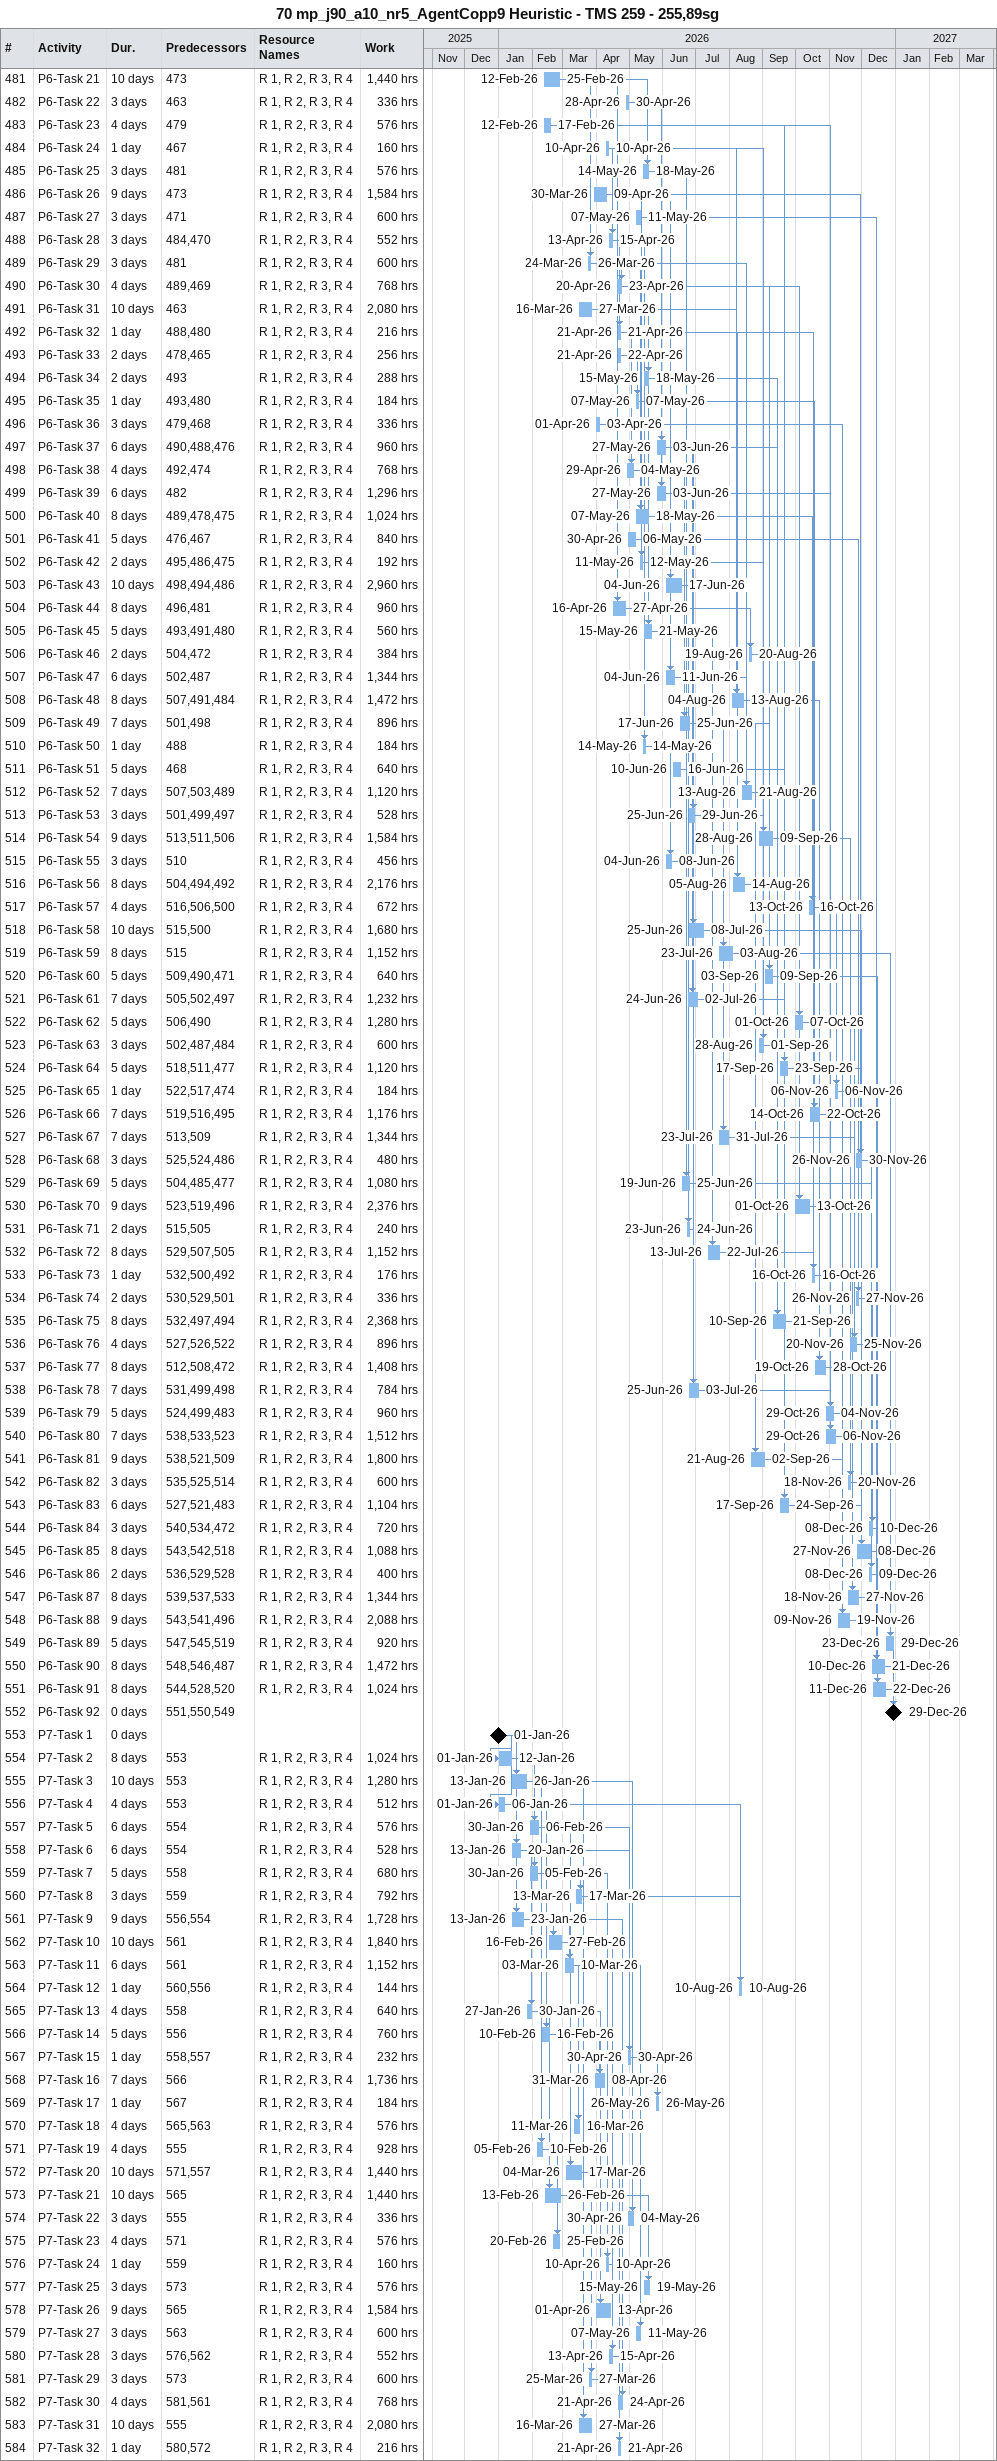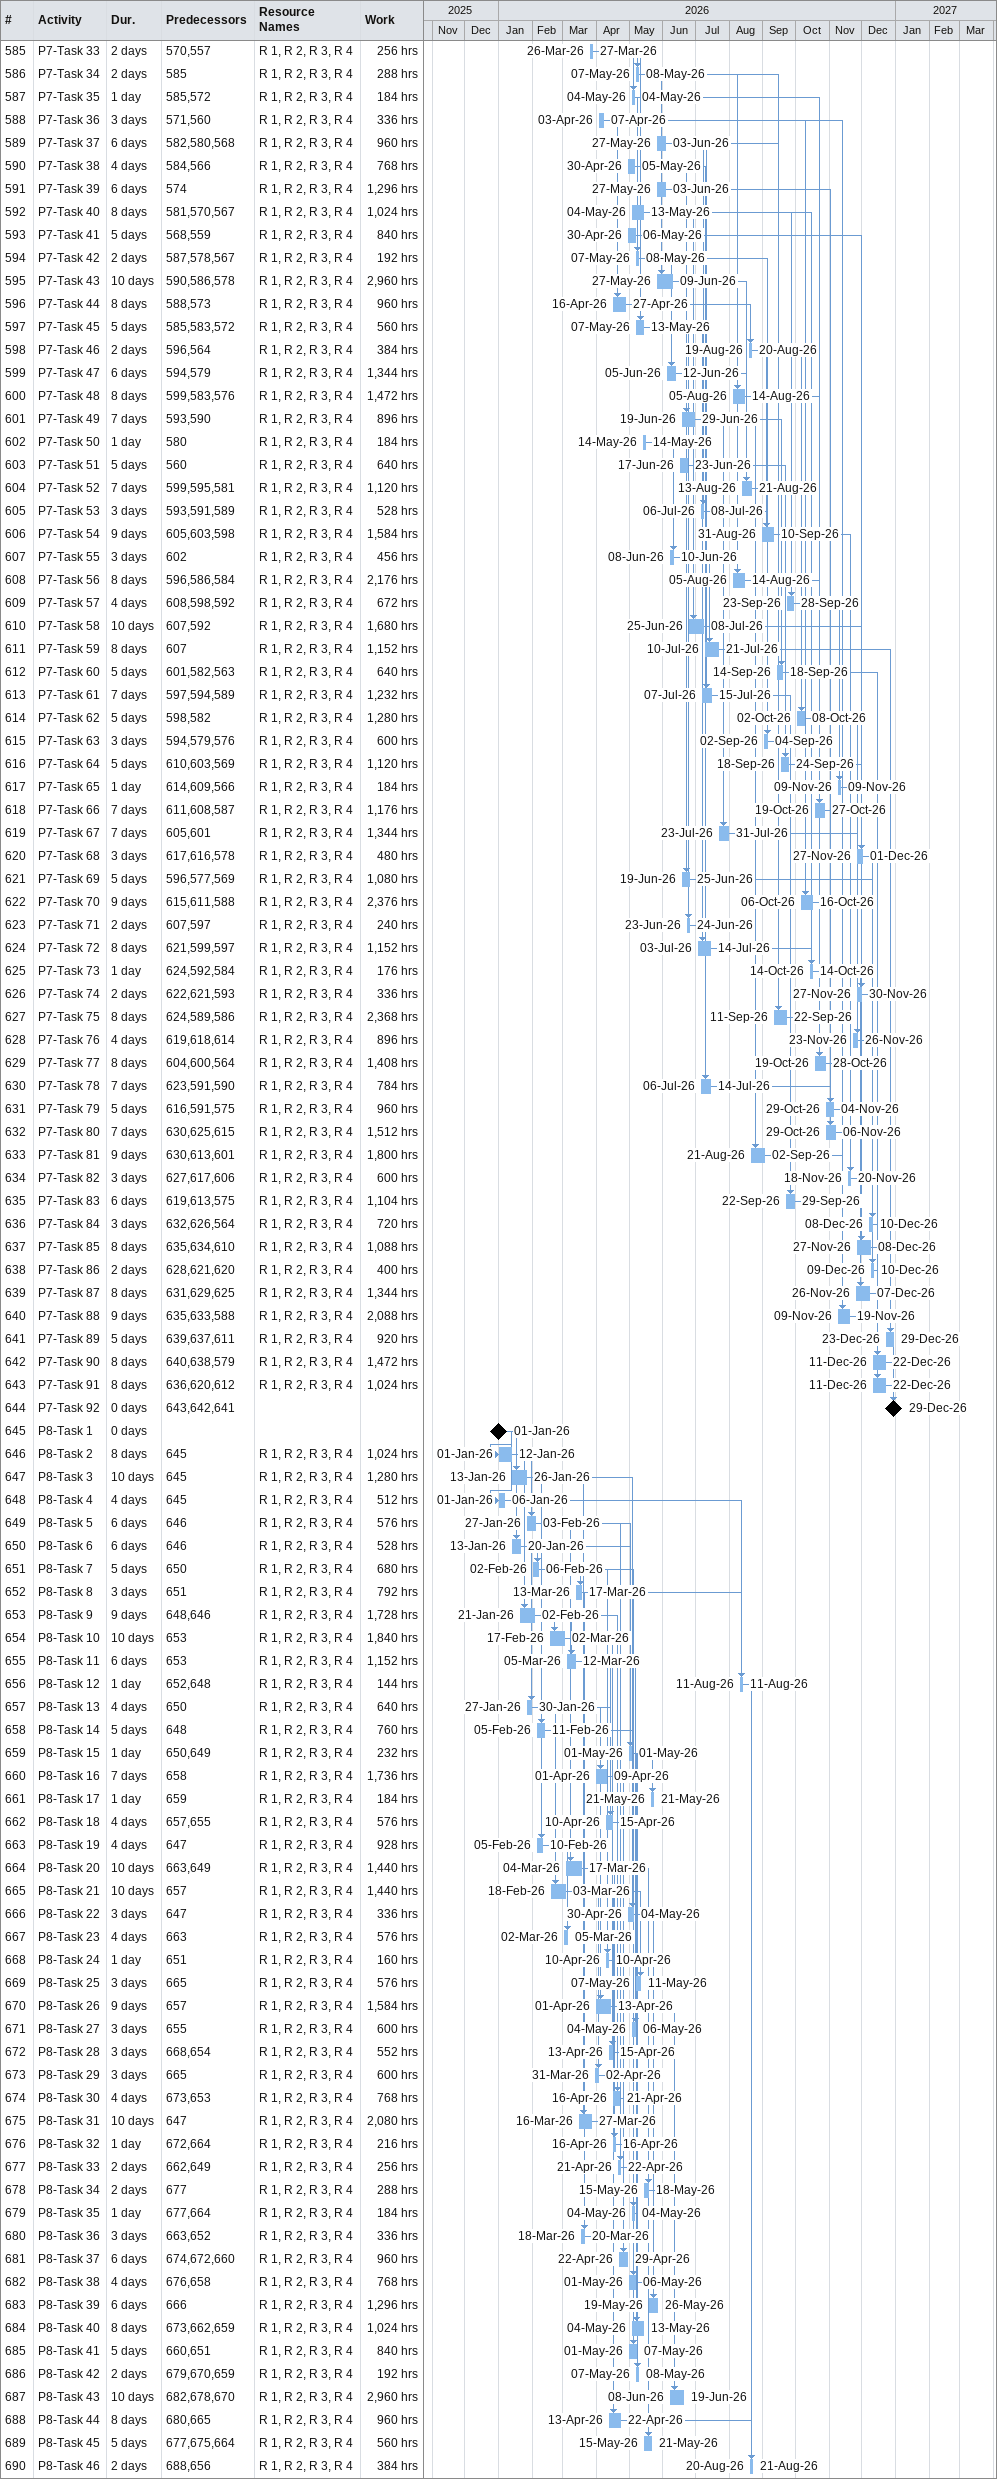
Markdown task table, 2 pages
70 mp_j90_a10_nr5_AgentCopp9 Heuristic - TMS 259 - 255,89sg

| ID | Task | Duration | Start | Finish | Predecessors | Resources | Work (h) |
|---|---|---|---|---|---|---|---|
| 481 | P6-Task 21 | 10d | 2026-02-12 | 2026-02-25 | 473 | R 1, R 2, R 3, R 4 | 1440 |
| 482 | P6-Task 22 | 3d | 2026-04-28 | 2026-04-30 | 463 | R 1, R 2, R 3, R 4 | 336 |
| 483 | P6-Task 23 | 4d | 2026-02-12 | 2026-02-17 | 479 | R 1, R 2, R 3, R 4 | 576 |
| 484 | P6-Task 24 | 1d | 2026-04-10 | 2026-04-10 | 467 | R 1, R 2, R 3, R 4 | 160 |
| 485 | P6-Task 25 | 3d | 2026-05-14 | 2026-05-18 | 481 | R 1, R 2, R 3, R 4 | 576 |
| 486 | P6-Task 26 | 9d | 2026-03-30 | 2026-04-09 | 473 | R 1, R 2, R 3, R 4 | 1584 |
| 487 | P6-Task 27 | 3d | 2026-05-07 | 2026-05-11 | 471 | R 1, R 2, R 3, R 4 | 600 |
| 488 | P6-Task 28 | 3d | 2026-04-13 | 2026-04-15 | 484, 470 | R 1, R 2, R 3, R 4 | 552 |
| 489 | P6-Task 29 | 3d | 2026-03-24 | 2026-03-26 | 481 | R 1, R 2, R 3, R 4 | 600 |
| 490 | P6-Task 30 | 4d | 2026-04-20 | 2026-04-23 | 489, 469 | R 1, R 2, R 3, R 4 | 768 |
| 491 | P6-Task 31 | 10d | 2026-03-16 | 2026-03-27 | 463 | R 1, R 2, R 3, R 4 | 2080 |
| 492 | P6-Task 32 | 1d | 2026-04-21 | 2026-04-21 | 488, 480 | R 1, R 2, R 3, R 4 | 216 |
| 493 | P6-Task 33 | 2d | 2026-04-21 | 2026-04-22 | 478, 465 | R 1, R 2, R 3, R 4 | 256 |
| 494 | P6-Task 34 | 2d | 2026-05-15 | 2026-05-18 | 493 | R 1, R 2, R 3, R 4 | 288 |
| 495 | P6-Task 35 | 1d | 2026-05-07 | 2026-05-07 | 493, 480 | R 1, R 2, R 3, R 4 | 184 |
| 496 | P6-Task 36 | 3d | 2026-04-01 | 2026-04-03 | 479, 468 | R 1, R 2, R 3, R 4 | 336 |
| 497 | P6-Task 37 | 6d | 2026-05-27 | 2026-06-03 | 490, 488, 476 | R 1, R 2, R 3, R 4 | 960 |
| 498 | P6-Task 38 | 4d | 2026-04-29 | 2026-05-04 | 492, 474 | R 1, R 2, R 3, R 4 | 768 |
| 499 | P6-Task 39 | 6d | 2026-05-27 | 2026-06-03 | 482 | R 1, R 2, R 3, R 4 | 1296 |
| 500 | P6-Task 40 | 8d | 2026-05-07 | 2026-05-18 | 489, 478, 475 | R 1, R 2, R 3, R 4 | 1024 |
| 501 | P6-Task 41 | 5d | 2026-04-30 | 2026-05-06 | 476, 467 | R 1, R 2, R 3, R 4 | 840 |
| 502 | P6-Task 42 | 2d | 2026-05-11 | 2026-05-12 | 495, 486, 475 | R 1, R 2, R 3, R 4 | 192 |
| 503 | P6-Task 43 | 10d | 2026-06-04 | 2026-06-17 | 498, 494, 486 | R 1, R 2, R 3, R 4 | 2960 |
| 504 | P6-Task 44 | 8d | 2026-04-16 | 2026-04-27 | 496, 481 | R 1, R 2, R 3, R 4 | 960 |
| 505 | P6-Task 45 | 5d | 2026-05-15 | 2026-05-21 | 493, 491, 480 | R 1, R 2, R 3, R 4 | 560 |
| 506 | P6-Task 46 | 2d | 2026-08-19 | 2026-08-20 | 504, 472 | R 1, R 2, R 3, R 4 | 384 |
| 507 | P6-Task 47 | 6d | 2026-06-04 | 2026-06-11 | 502, 487 | R 1, R 2, R 3, R 4 | 1344 |
| 508 | P6-Task 48 | 8d | 2026-08-04 | 2026-08-13 | 507, 491, 484 | R 1, R 2, R 3, R 4 | 1472 |
| 509 | P6-Task 49 | 7d | 2026-06-17 | 2026-06-25 | 501, 498 | R 1, R 2, R 3, R 4 | 896 |
| 510 | P6-Task 50 | 1d | 2026-05-14 | 2026-05-14 | 488 | R 1, R 2, R 3, R 4 | 184 |
| 511 | P6-Task 51 | 5d | 2026-06-10 | 2026-06-16 | 468 | R 1, R 2, R 3, R 4 | 640 |
| 512 | P6-Task 52 | 7d | 2026-08-13 | 2026-08-21 | 507, 503, 489 | R 1, R 2, R 3, R 4 | 1120 |
| 513 | P6-Task 53 | 3d | 2026-06-25 | 2026-06-29 | 501, 499, 497 | R 1, R 2, R 3, R 4 | 528 |
| 514 | P6-Task 54 | 9d | 2026-08-28 | 2026-09-09 | 513, 511, 506 | R 1, R 2, R 3, R 4 | 1584 |
| 515 | P6-Task 55 | 3d | 2026-06-04 | 2026-06-08 | 510 | R 1, R 2, R 3, R 4 | 456 |
| 516 | P6-Task 56 | 8d | 2026-08-05 | 2026-08-14 | 504, 494, 492 | R 1, R 2, R 3, R 4 | 2176 |
| 517 | P6-Task 57 | 4d | 2026-10-13 | 2026-10-16 | 516, 506, 500 | R 1, R 2, R 3, R 4 | 672 |
| 518 | P6-Task 58 | 10d | 2026-06-25 | 2026-07-08 | 515, 500 | R 1, R 2, R 3, R 4 | 1680 |
| 519 | P6-Task 59 | 8d | 2026-07-23 | 2026-08-03 | 515 | R 1, R 2, R 3, R 4 | 1152 |
| 520 | P6-Task 60 | 5d | 2026-09-03 | 2026-09-09 | 509, 490, 471 | R 1, R 2, R 3, R 4 | 640 |
| 521 | P6-Task 61 | 7d | 2026-06-24 | 2026-07-02 | 505, 502, 497 | R 1, R 2, R 3, R 4 | 1232 |
| 522 | P6-Task 62 | 5d | 2026-10-01 | 2026-10-07 | 506, 490 | R 1, R 2, R 3, R 4 | 1280 |
| 523 | P6-Task 63 | 3d | 2026-08-28 | 2026-09-01 | 502, 487, 484 | R 1, R 2, R 3, R 4 | 600 |
| 524 | P6-Task 64 | 5d | 2026-09-17 | 2026-09-23 | 518, 511, 477 | R 1, R 2, R 3, R 4 | 1120 |
| 525 | P6-Task 65 | 1d | 2026-11-06 | 2026-11-06 | 522, 517, 474 | R 1, R 2, R 3, R 4 | 184 |
| 526 | P6-Task 66 | 7d | 2026-10-14 | 2026-10-22 | 519, 516, 495 | R 1, R 2, R 3, R 4 | 1176 |
| 527 | P6-Task 67 | 7d | 2026-07-23 | 2026-07-31 | 513, 509 | R 1, R 2, R 3, R 4 | 1344 |
| 528 | P6-Task 68 | 3d | 2026-11-26 | 2026-11-30 | 525, 524, 486 | R 1, R 2, R 3, R 4 | 480 |
| 529 | P6-Task 69 | 5d | 2026-06-19 | 2026-06-25 | 504, 485, 477 | R 1, R 2, R 3, R 4 | 1080 |
| 530 | P6-Task 70 | 9d | 2026-10-01 | 2026-10-13 | 523, 519, 496 | R 1, R 2, R 3, R 4 | 2376 |
| 531 | P6-Task 71 | 2d | 2026-06-23 | 2026-06-24 | 515, 505 | R 1, R 2, R 3, R 4 | 240 |
| 532 | P6-Task 72 | 8d | 2026-07-13 | 2026-07-22 | 529, 507, 505 | R 1, R 2, R 3, R 4 | 1152 |
| 533 | P6-Task 73 | 1d | 2026-10-16 | 2026-10-16 | 532, 500, 492 | R 1, R 2, R 3, R 4 | 176 |
| 534 | P6-Task 74 | 2d | 2026-11-26 | 2026-11-27 | 530, 529, 501 | R 1, R 2, R 3, R 4 | 336 |
| 535 | P6-Task 75 | 8d | 2026-09-10 | 2026-09-21 | 532, 497, 494 | R 1, R 2, R 3, R 4 | 2368 |
| 536 | P6-Task 76 | 4d | 2026-11-20 | 2026-11-25 | 527, 526, 522 | R 1, R 2, R 3, R 4 | 896 |
| 537 | P6-Task 77 | 8d | 2026-10-19 | 2026-10-28 | 512, 508, 472 | R 1, R 2, R 3, R 4 | 1408 |
| 538 | P6-Task 78 | 7d | 2026-06-25 | 2026-07-03 | 531, 499, 498 | R 1, R 2, R 3, R 4 | 784 |
| 539 | P6-Task 79 | 5d | 2026-10-29 | 2026-11-04 | 524, 499, 483 | R 1, R 2, R 3, R 4 | 960 |
| 540 | P6-Task 80 | 7d | 2026-10-29 | 2026-11-06 | 538, 533, 523 | R 1, R 2, R 3, R 4 | 1512 |
| 541 | P6-Task 81 | 9d | 2026-08-21 | 2026-09-02 | 538, 521, 509 | R 1, R 2, R 3, R 4 | 1800 |
| 542 | P6-Task 82 | 3d | 2026-11-18 | 2026-11-20 | 535, 525, 514 | R 1, R 2, R 3, R 4 | 600 |
| 543 | P6-Task 83 | 6d | 2026-09-17 | 2026-09-24 | 527, 521, 483 | R 1, R 2, R 3, R 4 | 1104 |
| 544 | P6-Task 84 | 3d | 2026-12-08 | 2026-12-10 | 540, 534, 472 | R 1, R 2, R 3, R 4 | 720 |
| 545 | P6-Task 85 | 8d | 2026-11-27 | 2026-12-08 | 543, 542, 518 | R 1, R 2, R 3, R 4 | 1088 |
| 546 | P6-Task 86 | 2d | 2026-12-08 | 2026-12-09 | 536, 529, 528 | R 1, R 2, R 3, R 4 | 400 |
| 547 | P6-Task 87 | 8d | 2026-11-18 | 2026-11-27 | 539, 537, 533 | R 1, R 2, R 3, R 4 | 1344 |
| 548 | P6-Task 88 | 9d | 2026-11-09 | 2026-11-19 | 543, 541, 496 | R 1, R 2, R 3, R 4 | 2088 |
| 549 | P6-Task 89 | 5d | 2026-12-23 | 2026-12-29 | 547, 545, 519 | R 1, R 2, R 3, R 4 | 920 |
| 550 | P6-Task 90 | 8d | 2026-12-10 | 2026-12-21 | 548, 546, 487 | R 1, R 2, R 3, R 4 | 1472 |
| 551 | P6-Task 91 | 8d | 2026-12-11 | 2026-12-22 | 544, 528, 520 | R 1, R 2, R 3, R 4 | 1024 |
| 552 | P6-Task 92 | 0d | 2026-12-29 | 2026-12-29 | 551, 550, 549 |  |  |
| 553 | P7-Task 1 | 0d | 2026-01-01 | 2026-01-01 |  |  |  |
| 554 | P7-Task 2 | 8d | 2026-01-01 | 2026-01-12 | 553 | R 1, R 2, R 3, R 4 | 1024 |
| 555 | P7-Task 3 | 10d | 2026-01-13 | 2026-01-26 | 553 | R 1, R 2, R 3, R 4 | 1280 |
| 556 | P7-Task 4 | 4d | 2026-01-01 | 2026-01-06 | 553 | R 1, R 2, R 3, R 4 | 512 |
| 557 | P7-Task 5 | 6d | 2026-01-30 | 2026-02-06 | 554 | R 1, R 2, R 3, R 4 | 576 |
| 558 | P7-Task 6 | 6d | 2026-01-13 | 2026-01-20 | 554 | R 1, R 2, R 3, R 4 | 528 |
| 559 | P7-Task 7 | 5d | 2026-01-30 | 2026-02-05 | 558 | R 1, R 2, R 3, R 4 | 680 |
| 560 | P7-Task 8 | 3d | 2026-03-13 | 2026-03-17 | 559 | R 1, R 2, R 3, R 4 | 792 |
| 561 | P7-Task 9 | 9d | 2026-01-13 | 2026-01-23 | 556, 554 | R 1, R 2, R 3, R 4 | 1728 |
| 562 | P7-Task 10 | 10d | 2026-02-16 | 2026-02-27 | 561 | R 1, R 2, R 3, R 4 | 1840 |
| 563 | P7-Task 11 | 6d | 2026-03-03 | 2026-03-10 | 561 | R 1, R 2, R 3, R 4 | 1152 |
| 564 | P7-Task 12 | 1d | 2026-08-10 | 2026-08-10 | 560, 556 | R 1, R 2, R 3, R 4 | 144 |
| 565 | P7-Task 13 | 4d | 2026-01-27 | 2026-01-30 | 558 | R 1, R 2, R 3, R 4 | 640 |
| 566 | P7-Task 14 | 5d | 2026-02-10 | 2026-02-16 | 556 | R 1, R 2, R 3, R 4 | 760 |
| 567 | P7-Task 15 | 1d | 2026-04-30 | 2026-04-30 | 558, 557 | R 1, R 2, R 3, R 4 | 232 |
| 568 | P7-Task 16 | 7d | 2026-03-31 | 2026-04-08 | 566 | R 1, R 2, R 3, R 4 | 1736 |
| 569 | P7-Task 17 | 1d | 2026-05-26 | 2026-05-26 | 567 | R 1, R 2, R 3, R 4 | 184 |
| 570 | P7-Task 18 | 4d | 2026-03-11 | 2026-03-16 | 565, 563 | R 1, R 2, R 3, R 4 | 576 |
| 571 | P7-Task 19 | 4d | 2026-02-05 | 2026-02-10 | 555 | R 1, R 2, R 3, R 4 | 928 |
| 572 | P7-Task 20 | 10d | 2026-03-04 | 2026-03-17 | 571, 557 | R 1, R 2, R 3, R 4 | 1440 |
| 573 | P7-Task 21 | 10d | 2026-02-13 | 2026-02-26 | 565 | R 1, R 2, R 3, R 4 | 1440 |
| 574 | P7-Task 22 | 3d | 2026-04-30 | 2026-05-04 | 555 | R 1, R 2, R 3, R 4 | 336 |
| 575 | P7-Task 23 | 4d | 2026-02-20 | 2026-02-25 | 571 | R 1, R 2, R 3, R 4 | 576 |
| 576 | P7-Task 24 | 1d | 2026-04-10 | 2026-04-10 | 559 | R 1, R 2, R 3, R 4 | 160 |
| 577 | P7-Task 25 | 3d | 2026-05-15 | 2026-05-19 | 573 | R 1, R 2, R 3, R 4 | 576 |
| 578 | P7-Task 26 | 9d | 2026-04-01 | 2026-04-13 | 565 | R 1, R 2, R 3, R 4 | 1584 |
| 579 | P7-Task 27 | 3d | 2026-05-07 | 2026-05-11 | 563 | R 1, R 2, R 3, R 4 | 600 |
| 580 | P7-Task 28 | 3d | 2026-04-13 | 2026-04-15 | 576, 562 | R 1, R 2, R 3, R 4 | 552 |
| 581 | P7-Task 29 | 3d | 2026-03-25 | 2026-03-27 | 573 | R 1, R 2, R 3, R 4 | 600 |
| 582 | P7-Task 30 | 4d | 2026-04-21 | 2026-04-24 | 581, 561 | R 1, R 2, R 3, R 4 | 768 |
| 583 | P7-Task 31 | 10d | 2026-03-16 | 2026-03-27 | 555 | R 1, R 2, R 3, R 4 | 2080 |
| 584 | P7-Task 32 | 1d | 2026-04-21 | 2026-04-21 | 580, 572 | R 1, R 2, R 3, R 4 | 216 |
| 585 | P7-Task 33 | 2d | 2026-03-26 | 2026-03-27 | 570, 557 | R 1, R 2, R 3, R 4 | 256 |
| 586 | P7-Task 34 | 2d | 2026-05-07 | 2026-05-08 | 585 | R 1, R 2, R 3, R 4 | 288 |
| 587 | P7-Task 35 | 1d | 2026-05-04 | 2026-05-04 | 585, 572 | R 1, R 2, R 3, R 4 | 184 |
| 588 | P7-Task 36 | 3d | 2026-04-03 | 2026-04-07 | 571, 560 | R 1, R 2, R 3, R 4 | 336 |
| 589 | P7-Task 37 | 6d | 2026-05-27 | 2026-06-03 | 582, 580, 568 | R 1, R 2, R 3, R 4 | 960 |
| 590 | P7-Task 38 | 4d | 2026-04-30 | 2026-05-05 | 584, 566 | R 1, R 2, R 3, R 4 | 768 |
| 591 | P7-Task 39 | 6d | 2026-05-27 | 2026-06-03 | 574 | R 1, R 2, R 3, R 4 | 1296 |
| 592 | P7-Task 40 | 8d | 2026-05-04 | 2026-05-13 | 581, 570, 567 | R 1, R 2, R 3, R 4 | 1024 |
| 593 | P7-Task 41 | 5d | 2026-04-30 | 2026-05-06 | 568, 559 | R 1, R 2, R 3, R 4 | 840 |
| 594 | P7-Task 42 | 2d | 2026-05-07 | 2026-05-08 | 587, 578, 567 | R 1, R 2, R 3, R 4 | 192 |
| 595 | P7-Task 43 | 10d | 2026-05-27 | 2026-06-09 | 590, 586, 578 | R 1, R 2, R 3, R 4 | 2960 |
| 596 | P7-Task 44 | 8d | 2026-04-16 | 2026-04-27 | 588, 573 | R 1, R 2, R 3, R 4 | 960 |
| 597 | P7-Task 45 | 5d | 2026-05-07 | 2026-05-13 | 585, 583, 572 | R 1, R 2, R 3, R 4 | 560 |
| 598 | P7-Task 46 | 2d | 2026-08-19 | 2026-08-20 | 596, 564 | R 1, R 2, R 3, R 4 | 384 |
| 599 | P7-Task 47 | 6d | 2026-06-05 | 2026-06-12 | 594, 579 | R 1, R 2, R 3, R 4 | 1344 |
| 600 | P7-Task 48 | 8d | 2026-08-05 | 2026-08-14 | 599, 583, 576 | R 1, R 2, R 3, R 4 | 1472 |
| 601 | P7-Task 49 | 7d | 2026-06-19 | 2026-06-29 | 593, 590 | R 1, R 2, R 3, R 4 | 896 |
| 602 | P7-Task 50 | 1d | 2026-05-14 | 2026-05-14 | 580 | R 1, R 2, R 3, R 4 | 184 |
| 603 | P7-Task 51 | 5d | 2026-06-17 | 2026-06-23 | 560 | R 1, R 2, R 3, R 4 | 640 |
| 604 | P7-Task 52 | 7d | 2026-08-13 | 2026-08-21 | 599, 595, 581 | R 1, R 2, R 3, R 4 | 1120 |
| 605 | P7-Task 53 | 3d | 2026-07-06 | 2026-07-08 | 593, 591, 589 | R 1, R 2, R 3, R 4 | 528 |
| 606 | P7-Task 54 | 9d | 2026-08-31 | 2026-09-10 | 605, 603, 598 | R 1, R 2, R 3, R 4 | 1584 |
| 607 | P7-Task 55 | 3d | 2026-06-08 | 2026-06-10 | 602 | R 1, R 2, R 3, R 4 | 456 |
| 608 | P7-Task 56 | 8d | 2026-08-05 | 2026-08-14 | 596, 586, 584 | R 1, R 2, R 3, R 4 | 2176 |
| 609 | P7-Task 57 | 4d | 2026-09-23 | 2026-09-28 | 608, 598, 592 | R 1, R 2, R 3, R 4 | 672 |
| 610 | P7-Task 58 | 10d | 2026-06-25 | 2026-07-08 | 607, 592 | R 1, R 2, R 3, R 4 | 1680 |
| 611 | P7-Task 59 | 8d | 2026-07-10 | 2026-07-21 | 607 | R 1, R 2, R 3, R 4 | 1152 |
| 612 | P7-Task 60 | 5d | 2026-09-14 | 2026-09-18 | 601, 582, 563 | R 1, R 2, R 3, R 4 | 640 |
| 613 | P7-Task 61 | 7d | 2026-07-07 | 2026-07-15 | 597, 594, 589 | R 1, R 2, R 3, R 4 | 1232 |
| 614 | P7-Task 62 | 5d | 2026-10-02 | 2026-10-08 | 598, 582 | R 1, R 2, R 3, R 4 | 1280 |
| 615 | P7-Task 63 | 3d | 2026-09-02 | 2026-09-04 | 594, 579, 576 | R 1, R 2, R 3, R 4 | 600 |
| 616 | P7-Task 64 | 5d | 2026-09-18 | 2026-09-24 | 610, 603, 569 | R 1, R 2, R 3, R 4 | 1120 |
| 617 | P7-Task 65 | 1d | 2026-11-09 | 2026-11-09 | 614, 609, 566 | R 1, R 2, R 3, R 4 | 184 |
| 618 | P7-Task 66 | 7d | 2026-10-19 | 2026-10-27 | 611, 608, 587 | R 1, R 2, R 3, R 4 | 1176 |
| 619 | P7-Task 67 | 7d | 2026-07-23 | 2026-07-31 | 605, 601 | R 1, R 2, R 3, R 4 | 1344 |
| 620 | P7-Task 68 | 3d | 2026-11-27 | 2026-12-01 | 617, 616, 578 | R 1, R 2, R 3, R 4 | 480 |
| 621 | P7-Task 69 | 5d | 2026-06-19 | 2026-06-25 | 596, 577, 569 | R 1, R 2, R 3, R 4 | 1080 |
| 622 | P7-Task 70 | 9d | 2026-10-06 | 2026-10-16 | 615, 611, 588 | R 1, R 2, R 3, R 4 | 2376 |
| 623 | P7-Task 71 | 2d | 2026-06-23 | 2026-06-24 | 607, 597 | R 1, R 2, R 3, R 4 | 240 |
| 624 | P7-Task 72 | 8d | 2026-07-03 | 2026-07-14 | 621, 599, 597 | R 1, R 2, R 3, R 4 | 1152 |
| 625 | P7-Task 73 | 1d | 2026-10-14 | 2026-10-14 | 624, 592, 584 | R 1, R 2, R 3, R 4 | 176 |
| 626 | P7-Task 74 | 2d | 2026-11-27 | 2026-11-30 | 622, 621, 593 | R 1, R 2, R 3, R 4 | 336 |
| 627 | P7-Task 75 | 8d | 2026-09-11 | 2026-09-22 | 624, 589, 586 | R 1, R 2, R 3, R 4 | 2368 |
| 628 | P7-Task 76 | 4d | 2026-11-23 | 2026-11-26 | 619, 618, 614 | R 1, R 2, R 3, R 4 | 896 |
| 629 | P7-Task 77 | 8d | 2026-10-19 | 2026-10-28 | 604, 600, 564 | R 1, R 2, R 3, R 4 | 1408 |
| 630 | P7-Task 78 | 7d | 2026-07-06 | 2026-07-14 | 623, 591, 590 | R 1, R 2, R 3, R 4 | 784 |
| 631 | P7-Task 79 | 5d | 2026-10-29 | 2026-11-04 | 616, 591, 575 | R 1, R 2, R 3, R 4 | 960 |
| 632 | P7-Task 80 | 7d | 2026-10-29 | 2026-11-06 | 630, 625, 615 | R 1, R 2, R 3, R 4 | 1512 |
| 633 | P7-Task 81 | 9d | 2026-08-21 | 2026-09-02 | 630, 613, 601 | R 1, R 2, R 3, R 4 | 1800 |
| 634 | P7-Task 82 | 3d | 2026-11-18 | 2026-11-20 | 627, 617, 606 | R 1, R 2, R 3, R 4 | 600 |
| 635 | P7-Task 83 | 6d | 2026-09-22 | 2026-09-29 | 619, 613, 575 | R 1, R 2, R 3, R 4 | 1104 |
| 636 | P7-Task 84 | 3d | 2026-12-08 | 2026-12-10 | 632, 626, 564 | R 1, R 2, R 3, R 4 | 720 |
| 637 | P7-Task 85 | 8d | 2026-11-27 | 2026-12-08 | 635, 634, 610 | R 1, R 2, R 3, R 4 | 1088 |
| 638 | P7-Task 86 | 2d | 2026-12-09 | 2026-12-10 | 628, 621, 620 | R 1, R 2, R 3, R 4 | 400 |
| 639 | P7-Task 87 | 8d | 2026-11-26 | 2026-12-07 | 631, 629, 625 | R 1, R 2, R 3, R 4 | 1344 |
| 640 | P7-Task 88 | 9d | 2026-11-09 | 2026-11-19 | 635, 633, 588 | R 1, R 2, R 3, R 4 | 2088 |
| 641 | P7-Task 89 | 5d | 2026-12-23 | 2026-12-29 | 639, 637, 611 | R 1, R 2, R 3, R 4 | 920 |
| 642 | P7-Task 90 | 8d | 2026-12-11 | 2026-12-22 | 640, 638, 579 | R 1, R 2, R 3, R 4 | 1472 |
| 643 | P7-Task 91 | 8d | 2026-12-11 | 2026-12-22 | 636, 620, 612 | R 1, R 2, R 3, R 4 | 1024 |
| 644 | P7-Task 92 | 0d | 2026-12-29 | 2026-12-29 | 643, 642, 641 |  |  |
| 645 | P8-Task 1 | 0d | 2026-01-01 | 2026-01-01 |  |  |  |
| 646 | P8-Task 2 | 8d | 2026-01-01 | 2026-01-12 | 645 | R 1, R 2, R 3, R 4 | 1024 |
| 647 | P8-Task 3 | 10d | 2026-01-13 | 2026-01-26 | 645 | R 1, R 2, R 3, R 4 | 1280 |
| 648 | P8-Task 4 | 4d | 2026-01-01 | 2026-01-06 | 645 | R 1, R 2, R 3, R 4 | 512 |
| 649 | P8-Task 5 | 6d | 2026-01-27 | 2026-02-03 | 646 | R 1, R 2, R 3, R 4 | 576 |
| 650 | P8-Task 6 | 6d | 2026-01-13 | 2026-01-20 | 646 | R 1, R 2, R 3, R 4 | 528 |
| 651 | P8-Task 7 | 5d | 2026-02-02 | 2026-02-06 | 650 | R 1, R 2, R 3, R 4 | 680 |
| 652 | P8-Task 8 | 3d | 2026-03-13 | 2026-03-17 | 651 | R 1, R 2, R 3, R 4 | 792 |
| 653 | P8-Task 9 | 9d | 2026-01-21 | 2026-02-02 | 648, 646 | R 1, R 2, R 3, R 4 | 1728 |
| 654 | P8-Task 10 | 10d | 2026-02-17 | 2026-03-02 | 653 | R 1, R 2, R 3, R 4 | 1840 |
| 655 | P8-Task 11 | 6d | 2026-03-05 | 2026-03-12 | 653 | R 1, R 2, R 3, R 4 | 1152 |
| 656 | P8-Task 12 | 1d | 2026-08-11 | 2026-08-11 | 652, 648 | R 1, R 2, R 3, R 4 | 144 |
| 657 | P8-Task 13 | 4d | 2026-01-27 | 2026-01-30 | 650 | R 1, R 2, R 3, R 4 | 640 |
| 658 | P8-Task 14 | 5d | 2026-02-05 | 2026-02-11 | 648 | R 1, R 2, R 3, R 4 | 760 |
| 659 | P8-Task 15 | 1d | 2026-05-01 | 2026-05-01 | 650, 649 | R 1, R 2, R 3, R 4 | 232 |
| 660 | P8-Task 16 | 7d | 2026-04-01 | 2026-04-09 | 658 | R 1, R 2, R 3, R 4 | 1736 |
| 661 | P8-Task 17 | 1d | 2026-05-21 | 2026-05-21 | 659 | R 1, R 2, R 3, R 4 | 184 |
| 662 | P8-Task 18 | 4d | 2026-04-10 | 2026-04-15 | 657, 655 | R 1, R 2, R 3, R 4 | 576 |
| 663 | P8-Task 19 | 4d | 2026-02-05 | 2026-02-10 | 647 | R 1, R 2, R 3, R 4 | 928 |
| 664 | P8-Task 20 | 10d | 2026-03-04 | 2026-03-17 | 663, 649 | R 1, R 2, R 3, R 4 | 1440 |
| 665 | P8-Task 21 | 10d | 2026-02-18 | 2026-03-03 | 657 | R 1, R 2, R 3, R 4 | 1440 |
| 666 | P8-Task 22 | 3d | 2026-04-30 | 2026-05-04 | 647 | R 1, R 2, R 3, R 4 | 336 |
| 667 | P8-Task 23 | 4d | 2026-03-02 | 2026-03-05 | 663 | R 1, R 2, R 3, R 4 | 576 |
| 668 | P8-Task 24 | 1d | 2026-04-10 | 2026-04-10 | 651 | R 1, R 2, R 3, R 4 | 160 |
| 669 | P8-Task 25 | 3d | 2026-05-07 | 2026-05-11 | 665 | R 1, R 2, R 3, R 4 | 576 |
| 670 | P8-Task 26 | 9d | 2026-04-01 | 2026-04-13 | 657 | R 1, R 2, R 3, R 4 | 1584 |
| 671 | P8-Task 27 | 3d | 2026-05-04 | 2026-05-06 | 655 | R 1, R 2, R 3, R 4 | 600 |
| 672 | P8-Task 28 | 3d | 2026-04-13 | 2026-04-15 | 668, 654 | R 1, R 2, R 3, R 4 | 552 |
| 673 | P8-Task 29 | 3d | 2026-03-31 | 2026-04-02 | 665 | R 1, R 2, R 3, R 4 | 600 |
| 674 | P8-Task 30 | 4d | 2026-04-16 | 2026-04-21 | 673, 653 | R 1, R 2, R 3, R 4 | 768 |
| 675 | P8-Task 31 | 10d | 2026-03-16 | 2026-03-27 | 647 | R 1, R 2, R 3, R 4 | 2080 |
| 676 | P8-Task 32 | 1d | 2026-04-16 | 2026-04-16 | 672, 664 | R 1, R 2, R 3, R 4 | 216 |
| 677 | P8-Task 33 | 2d | 2026-04-21 | 2026-04-22 | 662, 649 | R 1, R 2, R 3, R 4 | 256 |
| 678 | P8-Task 34 | 2d | 2026-05-15 | 2026-05-18 | 677 | R 1, R 2, R 3, R 4 | 288 |
| 679 | P8-Task 35 | 1d | 2026-05-04 | 2026-05-04 | 677, 664 | R 1, R 2, R 3, R 4 | 184 |
| 680 | P8-Task 36 | 3d | 2026-03-18 | 2026-03-20 | 663, 652 | R 1, R 2, R 3, R 4 | 336 |
| 681 | P8-Task 37 | 6d | 2026-04-22 | 2026-04-29 | 674, 672, 660 | R 1, R 2, R 3, R 4 | 960 |
| 682 | P8-Task 38 | 4d | 2026-05-01 | 2026-05-06 | 676, 658 | R 1, R 2, R 3, R 4 | 768 |
| 683 | P8-Task 39 | 6d | 2026-05-19 | 2026-05-26 | 666 | R 1, R 2, R 3, R 4 | 1296 |
| 684 | P8-Task 40 | 8d | 2026-05-04 | 2026-05-13 | 673, 662, 659 | R 1, R 2, R 3, R 4 | 1024 |
| 685 | P8-Task 41 | 5d | 2026-05-01 | 2026-05-07 | 660, 651 | R 1, R 2, R 3, R 4 | 840 |
| 686 | P8-Task 42 | 2d | 2026-05-07 | 2026-05-08 | 679, 670, 659 | R 1, R 2, R 3, R 4 | 192 |
| 687 | P8-Task 43 | 10d | 2026-06-08 | 2026-06-19 | 682, 678, 670 | R 1, R 2, R 3, R 4 | 2960 |
| 688 | P8-Task 44 | 8d | 2026-04-13 | 2026-04-22 | 680, 665 | R 1, R 2, R 3, R 4 | 960 |
| 689 | P8-Task 45 | 5d | 2026-05-15 | 2026-05-21 | 677, 675, 664 | R 1, R 2, R 3, R 4 | 560 |
| 690 | P8-Task 46 | 2d | 2026-08-20 | 2026-08-21 | 688, 656 | R 1, R 2, R 3, R 4 | 384 |
